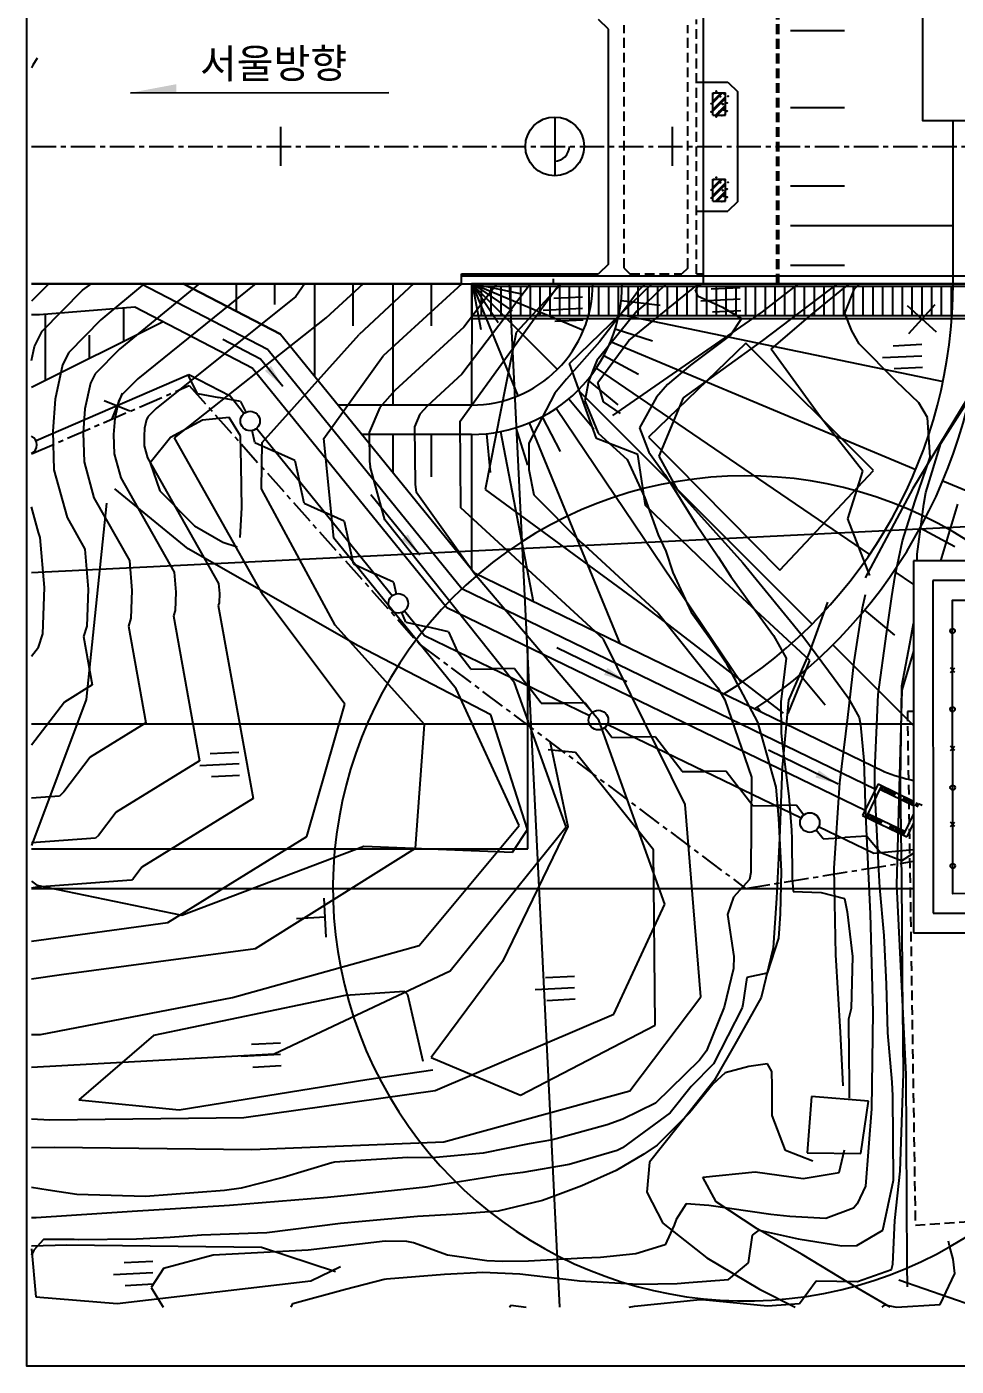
# Model space of a CAD drawing. Extents: x 47110 to 47479, y 244632 to 244785.
# Drawn here: x 47320.2 to 47367.6, y 244632 to 244700.4 of the extents above; entities that cross this region are included whole.
import ezdxf

# ---------------------------------------------------------------- set-up
doc = ezdxf.new("R2010")
doc.units = 0
doc.header["$MEASUREMENT"] = 0
for name, pattern in [('A-CENTR01', [2, 1.25, -0.25, 0.25, -0.25]), ('CENTER', [2, 1.25, -0.25, 0.25, -0.25]), ('DASHED', [0.75, 0.5, -0.25]), ('PM$0$CONTINUOUS', [0]), ('WYBR$0$CONTINUOUS', [0]), ('WYBR$0$DASHED', [0.75, 0.5, -0.25]), ('WYBR$0$HIDDEN', [0.375, 0.25, -0.125])]:
    doc.linetypes.add(name, pattern=pattern)
for name, color, linetype in [('TT-BASE', 253, 'CONTINUOUS'), ('TT-CNTL', 1, 'A-CENTR01'), ('TX-LINE', 2, 'CONTINUOUS'), ('TZ-TEXT', 6, 'CONTINUOUS')]:
    doc.layers.add(name, color=color, linetype=linetype)
doc.layers.add('TX-PAPR', color=2, linetype='CONTINUOUS', plot=False)
doc.styles.add('굴림', font='GulimChe.ttf')

msp = doc.modelspace()

# ---------------------------------------------------------------- hatches: boundary and pattern name
at = {"layer": 'TT-BASE', "linetype": 'ByBlock'}
msp.add_hatch(color=256, dxfattribs=at).paths.add_polyline_path([(47327.795, 244697.473), (47325.455, 244697.034), (47327.795, 244697.036)])

# ---------------------------------------------------------------- linework, layer by layer
at = {"layer": 'TT-BASE', "linetype": 'WYBR$0$CONTINUOUS'}
for p, q in [((47354.712, 244687.282), (47354.712, 244701.282)), ((47349.862, 244688.282), (47349.862, 244700.282)), ((47356.462, 244691.482), (47356.462, 244697.082)), ((47342.362, 244687.282), (47342.362, 244687.782))]:
    msp.add_line(p, q, dxfattribs=at)
at = {"layer": 'TT-BASE', "linetype": 'WYBR$0$DASHED'}
for p, q in [((47358.462, 244687.282), (47358.462, 244701.282)), ((47358.562, 244687.282), (47358.562, 244701.282)), ((47354.362, 244687.782), (47354.362, 244700.782)), ((47350.662, 244688.082), (47350.662, 244700.482)), ((47353.912, 244688.082), (47353.912, 244700.482)), ((47350.662, 244688.082), (47350.962, 244687.782)), ((47350.962, 244687.782), (47353.612, 244687.782)), ((47353.912, 244688.082), (47353.612, 244687.782))]:
    msp.add_line(p, q, dxfattribs=at)
at = {"layer": 'TT-BASE', "linetype": 'Continuous'}
for p, q in [((47367.462, 244687.337), (47367.462, 244701.296)), ((47367.462, 244687.337), (47367.462, 244701.296)), ((47361.915, 244700.204), (47359.162, 244700.204)), ((47361.915, 244700.204), (47359.162, 244700.204)), ((47320.684, 244698.803), (47320.461, 244698.449)), ((47320.461, 244698.449), (47320.4, 244698.3)), ((47347.119, 244695.796), (47347.119, 244692.796)), ((47361.915, 244696.269), (47359.162, 244696.269)), ((47361.915, 244696.269), (47359.162, 244696.269)), ((47333.115, 244695.3), (47333.115, 244693.3)), ((47353.115, 244695.3), (47353.115, 244693.3)), ((47361.915, 244692.269), (47359.162, 244692.269)), ((47361.915, 244692.269), (47359.162, 244692.269)), ((47367.462, 244690.236), (47359.162, 244690.236)), ((47367.462, 244690.236), (47359.162, 244690.236)), ((47361.915, 244688.204), (47359.162, 244688.204)), ((47361.915, 244688.204), (47359.162, 244688.204)), ((47320.4, 244687.296), (47325.952, 244687.296)), ((47321.242, 244687.244), (47320.4, 244686.388)), ((47320.945, 244684.851), (47323.004, 244686.944)), ((47321.26, 244687.296), (47321.242, 244687.244)), ((47323.004, 244686.944), (47323.469, 244687.296)), ((47326.168, 244687.296), (47323.942, 244685.436)), ((47328.982, 244687.296), (47324.881, 244683.929)), ((47331.844, 244687.296), (47325.819, 244682.422)), ((47325.952, 244687.296), (47342.362, 244687.296)), ((47332.474, 244683.904), (47325.952, 244687.296)), ((47328.119, 244687.296), (47333.119, 244684.696)), ((47333.119, 244684.696), (47328.119, 244687.296)), ((47330.862, 244685.87), (47330.862, 244687.296)), ((47332.829, 244686.212), (47332.829, 244687.296)), ((47334.354, 244687.296), (47333.897, 244686.621)), ((47334.862, 244682.549), (47334.862, 244687.296)), ((47335.439, 244685.532), (47337.353, 244687.296)), ((47336.829, 244685.126), (47336.829, 244687.296)), ((47339.921, 244687.296), (47337.136, 244684.68)), ((47342.366, 244687.282), (47338.357, 244683.59)), ((47338.862, 244681.082), (47338.862, 244687.296)), ((47340.829, 244685.126), (47340.829, 244687.296)), ((47342.281, 244680.259), (47347.37, 244687.282)), ((47345.879, 244687.282), (47342.376, 244682.66)), ((47344.153, 244687.282), (47342.471, 244685.063)), ((47342.862, 244687.296), (47347.253, 244682.905)), ((47342.88, 244687.288), (47342.862, 244681.082)), ((47342.862, 244687.282), (47342.862, 244685.482)), ((47342.862, 244687.282), (47342.862, 244685.482)), ((47379.862, 244687.282), (47342.862, 244687.282)), ((47379.862, 244687.132), (47342.862, 244687.132)), ((47342.88, 244687.288), (47345.239, 244681.556)), ((47342.899, 244687.288), (47343.352, 244684.938)), ((47342.899, 244687.288), (47344.938, 244685.898)), ((47342.899, 244687.288), (47345.508, 244686.746)), ((47342.899, 244687.288), (47344.237, 244685.304)), ((47342.899, 244687.288), (47348.588, 244684.905)), ((47343.362, 244687.132), (47343.362, 244685.632)), ((47343.862, 244687.132), (47343.862, 244685.632)), ((47344.362, 244687.132), (47344.362, 244685.632)), ((47344.862, 244687.132), (47344.862, 244685.632)), ((47347.441, 244687.282), (47345.147, 244684.797)), ((47345.362, 244687.132), (47345.362, 244685.632)), ((47345.862, 244687.132), (47345.862, 244685.632)), ((47346.362, 244687.132), (47346.362, 244685.632)), ((47346.862, 244687.132), (47346.862, 244685.632)), ((47347.362, 244687.132), (47347.362, 244685.632)), ((47347.862, 244687.132), (47347.862, 244685.632)), ((47347.87, 244683.208), (47352.075, 244687.282)), ((47348.362, 244687.132), (47348.362, 244685.632)), ((47348.862, 244687.132), (47348.862, 244685.632)), ((47349.362, 244687.132), (47349.362, 244685.632)), ((47349.862, 244687.132), (47349.862, 244685.632)), ((47350.362, 244687.132), (47350.362, 244685.632)), ((47350.862, 244687.132), (47350.862, 244685.632)), ((47350.896, 244684.384), (47354.464, 244687.282)), ((47351.4, 244686.928), (47350.908, 244686.259)), ((47351.362, 244687.132), (47351.362, 244685.632)), ((47351.738, 244687.282), (47351.4, 244686.928)), ((47352.812, 244687.282), (47351.715, 244686.216)), ((47351.862, 244687.132), (47351.862, 244685.632)), ((47352.362, 244687.132), (47352.362, 244685.632)), ((47352.862, 244687.132), (47352.862, 244685.632)), ((47353.362, 244687.132), (47353.362, 244685.632)), ((47353.862, 244687.132), (47353.862, 244685.632)), ((47354.499, 244687.194), (47354.288, 244686.971)), ((47354.288, 244686.971), (47354.403, 244686.663)), ((47354.362, 244687.132), (47354.362, 244685.632)), ((47354.593, 244687.282), (47354.499, 244687.194)), ((47354.862, 244687.132), (47354.862, 244685.632)), ((47355.362, 244687.132), (47355.362, 244685.632)), ((47355.862, 244687.132), (47355.862, 244685.632)), ((47356.362, 244687.132), (47356.362, 244685.632)), ((47356.862, 244687.132), (47356.862, 244685.632)), ((47357.362, 244687.132), (47357.362, 244685.632)), ((47359.548, 244687.282), (47357.708, 244685.843)), ((47361.546, 244687.282), (47357.727, 244684.385)), ((47357.862, 244687.132), (47357.862, 244685.632)), ((47358.362, 244687.132), (47358.362, 244685.632)), ((47358.862, 244687.132), (47358.862, 244685.632)), ((47359.362, 244687.132), (47359.362, 244685.632)), ((47359.862, 244687.132), (47359.862, 244685.632)), ((47360.212, 244685.694), (47362.148, 244687.282)), ((47360.362, 244687.132), (47360.362, 244685.632)), ((47360.862, 244687.132), (47360.862, 244685.632)), ((47361.362, 244687.132), (47361.362, 244685.632)), ((47361.862, 244687.132), (47361.862, 244685.632)), ((47361.928, 244685.777), (47362.426, 244687.016)), ((47362.362, 244687.132), (47362.362, 244685.632)), ((47362.426, 244687.016), (47362.685, 244687.282)), ((47362.862, 244687.132), (47362.862, 244685.632)), ((47363.362, 244687.132), (47363.362, 244685.632)), ((47363.862, 244687.132), (47363.862, 244685.632)), ((47364.362, 244687.132), (47364.362, 244685.632)), ((47364.862, 244687.132), (47364.862, 244685.632)), ((47365.362, 244687.132), (47365.362, 244685.632)), ((47365.862, 244687.132), (47365.862, 244685.632)), ((47366.362, 244687.132), (47366.362, 244685.632)), ((47366.862, 244687.132), (47366.862, 244685.632)), ((47367.362, 244687.132), (47367.362, 244685.632)), ((47333.897, 244686.621), (47326.757, 244680.915)), ((47350.908, 244686.259), (47349.407, 244684.309)), ((47350.513, 244686.419), (47352.501, 244686.192)), ((47354.403, 244686.663), (47355.695, 244686.082)), ((47320.805, 244685.696), (47320.4, 244685.696)), ((47325.678, 244686.086), (47320.805, 244685.696)), ((47321.117, 244682.334), (47321.117, 244685.696)), ((47325.117, 244684.331), (47325.117, 244686.041)), ((47331.699, 244682.955), (47325.678, 244686.086)), ((47379.862, 244685.632), (47342.862, 244685.632)), ((47351.318, 244685.874), (47349.274, 244683.352)), ((47357.708, 244685.843), (47350.075, 244680.542)), ((47350.404, 244685.728), (47366.95, 244682.289)), ((47351.715, 244686.216), (47351.318, 244685.874)), ((47355.695, 244686.082), (47356.654, 244685.51)), ((47358.177, 244683.93), (47360.212, 244685.694)), ((47362.296, 244684.869), (47361.928, 244685.777)), ((47327.124, 244685.334), (47320.401, 244681.976)), ((47320.556, 244684.069), (47320.945, 244684.851)), ((47323.942, 244685.436), (47322.296, 244683.762)), ((47327.695, 244679.408), (47335.439, 244685.532)), ((47342.471, 244685.063), (47338.958, 244681.827)), ((47379.862, 244685.482), (47342.862, 244685.482)), ((47350.206, 244684.969), (47352.113, 244684.364)), ((47356.654, 244685.51), (47356.096, 244684.661)), ((47362.675, 244684.206), (47362.296, 244684.869)), ((47370.542, 244685.301), (47365.402, 244676.818)), ((47323.354, 244683.451), (47323.354, 244684.655)), ((47332.17, 244679.167), (47337.136, 244684.68)), ((47333.119, 244684.696), (47343.016, 244672.507)), ((47345.147, 244684.797), (47343.557, 244676.769)), ((47349.407, 244684.309), (47347.726, 244682.398)), ((47349.313, 244682.241), (47350.896, 244684.384)), ((47349.971, 244684.325), (47365.558, 244677.794)), ((47356.883, 244684.249), (47351.91, 244679.448)), ((47357.727, 244684.385), (47353.682, 244681.444)), ((47356.096, 244684.661), (47354.052, 244683.125)), ((47363.401, 244677.745), (47356.883, 244684.249)), ((47364.575, 244682.29), (47362.675, 244684.206)), ((47320.401, 244683.367), (47320.556, 244684.069)), ((47322.296, 244683.762), (47321.985, 244683.136)), ((47324.881, 244683.929), (47323.646, 244682.673)), ((47332.474, 244683.904), (47342.38, 244671.704)), ((47335.321, 244679.381), (47338.357, 244683.59)), ((47349.634, 244683.617), (47351.39, 244682.66)), ((47360.686, 244680.464), (47358.177, 244683.93)), ((47321.985, 244683.136), (47321.597, 244681.391)), ((47331.699, 244682.955), (47341.616, 244670.74)), ((47349.247, 244679.376), (47347.87, 244683.208)), ((47349.274, 244683.352), (47348.84, 244682.283)), ((47349.238, 244682.965), (47363.199, 244673.441)), ((47354.052, 244683.125), (47352.883, 244682.126)), ((47323.413, 244682.204), (47323.121, 244680.895)), ((47323.646, 244682.673), (47323.413, 244682.204)), ((47325.819, 244682.422), (47324.996, 244681.585)), ((47342.376, 244682.66), (47340.619, 244681.043)), ((47347.726, 244682.398), (47347.123, 244681.683)), ((47348.84, 244682.283), (47348.649, 244681.29)), ((47348.797, 244682.377), (47350.334, 244681.097)), ((47349.617, 244681.245), (47349.313, 244682.241)), ((47352.883, 244682.126), (47352.324, 244681.493)), ((47365.718, 244681.199), (47364.575, 244682.29)), ((47324.996, 244681.585), (47324.84, 244681.272)), ((47338.958, 244681.827), (47338.184, 244680.964)), ((47347.123, 244681.683), (47345.789, 244679.128)), ((47348.314, 244681.844), (47360.264, 244669.894)), ((47352.324, 244681.493), (47351.449, 244679.925)), ((47353.682, 244681.444), (47352.441, 244678.475)), ((47321.597, 244681.391), (47321.482, 244679.756)), ((47323.121, 244680.895), (47323.036, 244679.67)), ((47324.84, 244681.272), (47324.647, 244680.4)), ((47326.757, 244680.915), (47326.346, 244680.496)), ((47342.862, 244681.082), (47336.053, 244681.082)), ((47338.184, 244680.964), (47337.641, 244679.673)), ((47340.619, 244681.043), (47340.233, 244680.612)), ((47347.194, 244680.916), (47356.64, 244666.903)), ((47347.832, 244681.401), (47349.116, 244679.867)), ((47348.649, 244681.29), (47349.335, 244679.646)), ((47350.479, 244680.654), (47349.617, 244681.245)), ((47366.151, 244680.441), (47365.718, 244681.199)), ((47366.839, 244679.12), (47368.157, 244681.18)), ((47324.647, 244680.4), (47324.589, 244679.582)), ((47326.268, 244680.34), (47326.171, 244679.904)), ((47326.346, 244680.496), (47326.268, 244680.34)), ((47329.121, 244680.316), (47327.495, 244679.423)), ((47330.486, 244680.445), (47329.121, 244680.316)), ((47331.065, 244679.511), (47330.486, 244680.445)), ((47340.233, 244680.612), (47339.961, 244679.965)), ((47342.331, 244675.84), (47342.281, 244680.259)), ((47345.81, 244680.169), (47350.447, 244668.904)), ((47346.472, 244680.481), (47347.402, 244678.71)), ((47362.862, 244677.707), (47360.686, 244680.464)), ((47366.299, 244678.414), (47366.151, 244680.441)), ((47321.482, 244679.756), (47321.543, 244677.773)), ((47323.036, 244679.67), (47323.081, 244678.182)), ((47324.589, 244679.582), (47324.62, 244678.59)), ((47326.171, 244679.904), (47326.142, 244679.495)), ((47326.142, 244679.495), (47326.157, 244678.999)), ((47327.495, 244679.423), (47326.461, 244678.132)), ((47332.23, 244671.38), (47327.695, 244679.408)), ((47331.105, 244677.99), (47331.065, 244679.511)), ((47335.844, 244674.282), (47335.321, 244679.381)), ((47342.862, 244679.582), (47337.271, 244679.582)), ((47337.641, 244679.673), (47337.657, 244678.2)), ((47338.862, 244677.623), (47338.862, 244679.582)), ((47339.961, 244679.965), (47339.994, 244677.02)), ((47340.829, 244677.412), (47340.829, 244679.582)), ((47342.862, 244679.582), (47342.862, 244672.696)), ((47343.633, 244679.621), (47343.824, 244677.63)), ((47344.354, 244679.728), (47346.025, 244671.048)), ((47345.138, 244679.926), (47345.72, 244678.013)), ((47351.361, 244678.556), (47349.247, 244679.376)), ((47349.335, 244679.646), (47350.813, 244678.31)), ((47351.449, 244679.925), (47351.922, 244678.67)), ((47351.91, 244679.448), (47358.618, 244672.642)), ((47326.157, 244678.999), (47326.323, 244678.389)), ((47332.134, 244676.81), (47332.17, 244679.167)), ((47345.789, 244679.128), (47345.791, 244677.796)), ((47366.076, 244676.62), (47366.839, 244679.12)), ((47323.081, 244678.182), (47323.58, 244676.35)), ((47324.62, 244678.59), (47324.952, 244677.369)), ((47326.323, 244678.389), (47329.951, 244671.966)), ((47326.461, 244678.132), (47326.941, 244676.705)), ((47337.657, 244678.2), (47337.684, 244677.938)), ((47350.813, 244678.31), (47351.716, 244676.349)), ((47351.748, 244675.955), (47351.361, 244678.556)), ((47351.922, 244678.67), (47352.749, 244677.538)), ((47352.441, 244678.475), (47353.392, 244676.729)), ((47365.519, 244676.196), (47366.299, 244678.414)), ((47321.543, 244677.773), (47322.209, 244675.331)), ((47324.952, 244677.369), (47327.673, 244672.553)), ((47331.131, 244675.825), (47331.105, 244677.99)), ((47338.446, 244675.22), (47337.684, 244677.938)), ((47345.791, 244677.796), (47346.058, 244676.496)), ((47352.749, 244677.538), (47353.143, 244676.904)), ((47358.618, 244672.642), (47363.401, 244677.745)), ((47362.082, 244675.273), (47362.862, 244677.707)), ((47328.404, 244673.743), (47324.654, 244676.805)), ((47326.941, 244676.705), (47328.72, 244674.915)), ((47335.906, 244669.841), (47332.134, 244676.81)), ((47339.994, 244677.02), (47340.033, 244676.639)), ((47343.017, 244672.461), (47340.033, 244676.639)), ((47343.557, 244676.769), (47351.593, 244670.883)), ((47353.143, 244676.904), (47354.325, 244675.012)), ((47353.392, 244676.729), (47356.723, 244673.024)), ((47365.402, 244676.818), (47362.974, 244672.258)), ((47366.942, 244677.214), (47376.696, 244673.126)), ((47324.223, 244676.079), (47323.179, 244666.045)), ((47323.58, 244676.35), (47325.394, 244673.139)), ((47346.058, 244676.496), (47348.476, 244674.069)), ((47351.716, 244676.349), (47352.405, 244674.453)), ((47355.808, 244672.049), (47351.748, 244675.955)), ((47364.884, 244674.149), (47365.519, 244676.196)), ((47365.624, 244673.465), (47365.962, 244676.013)), ((47365.962, 244676.013), (47366.076, 244676.62)), ((47367.682, 244676.016), (47366.817, 244673.122)), ((47320.751, 244674.574), (47320.401, 244675.883)), ((47322.209, 244675.331), (47323.116, 244673.725)), ((47331.059, 244674.323), (47331.131, 244675.825)), ((47349.604, 244669.123), (47342.331, 244675.84)), ((47363.21, 244672.378), (47362.082, 244675.273)), ((47328.72, 244674.915), (47330.16, 244674.076)), ((47345.066, 244666.894), (47338.446, 244675.22)), ((47354.325, 244675.012), (47355.465, 244673.334)), ((47365.789, 244674.81), (47367.545, 244673.853)), ((47320.836, 244674.312), (47320.751, 244674.574)), ((47321.054, 244671.756), (47320.836, 244674.312)), ((47330.16, 244674.076), (47330.902, 244673.839)), ((47342.084, 244666.582), (47335.844, 244674.282)), ((47348.476, 244674.069), (47348.819, 244673.758)), ((47352.405, 244674.453), (47352.794, 244673.62)), ((47364.499, 244672.378), (47364.884, 244674.149)), ((47323.116, 244673.725), (47323.289, 244671.68)), ((47337.081, 244668.788), (47328.404, 244673.743)), ((47348.819, 244673.758), (47352.397, 244670.455)), ((47352.794, 244673.62), (47353.142, 244672.527)), ((47355.465, 244673.334), (47356.111, 244672.333)), ((47365.633, 244673.121), (47365.624, 244673.465)), ((47325.394, 244673.139), (47325.525, 244671.605)), ((47327.673, 244672.553), (47327.76, 244671.53)), ((47356.723, 244673.024), (47359.849, 244669.218)), ((47364.438, 244672.596), (47365.438, 244671.914)), ((47329.951, 244671.966), (47329.996, 244671.455)), ((47343.016, 244672.507), (47363.936, 244662.365)), ((47349.371, 244664.986), (47343.017, 244672.461)), ((47353.142, 244672.527), (47354.091, 244670.5)), ((47360.149, 244668.043), (47355.808, 244672.049)), ((47356.111, 244672.333), (47357.611, 244670.244)), ((47364.337, 244671.303), (47364.499, 244672.378)), ((47320.969, 244669.398), (47321.054, 244671.756)), ((47323.289, 244671.68), (47323.221, 244669.794)), ((47325.525, 244671.605), (47325.473, 244670.19)), ((47327.76, 244671.53), (47327.725, 244670.587)), ((47329.996, 244671.455), (47329.978, 244670.983)), ((47336.399, 244665.808), (47332.23, 244671.38)), ((47342.38, 244671.704), (47363.499, 244661.465)), ((47362.83, 244670.731), (47362.99, 244671.405)), ((47364.071, 244669.4), (47364.337, 244671.303)), ((47327.725, 244670.587), (47327.642, 244670.317)), ((47329.978, 244670.983), (47329.936, 244670.848)), ((47329.936, 244670.848), (47331.719, 244660.98)), ((47341.616, 244670.74), (47362.976, 244660.385)), ((47351.593, 244670.883), (47358.779, 244665.337)), ((47354.091, 244670.5), (47355.041, 244669.176)), ((47361.056, 244671.021), (47360.117, 244668.425)), ((47362.417, 244667.975), (47362.83, 244670.731)), ((47362.937, 244670.603), (47364.474, 244669.323)), ((47325.473, 244670.19), (47325.347, 244669.784)), ((47327.642, 244670.317), (47328.979, 244662.915)), ((47340.466, 244664.772), (47335.906, 244669.841)), ((47352.397, 244670.455), (47355.453, 244666.631)), ((47357.611, 244670.244), (47358.29, 244669.317)), ((47365.261, 244668.89), (47365.439, 244669.92)), ((47320.758, 244668.722), (47320.969, 244669.398)), ((47323.221, 244669.794), (47323.052, 244669.253)), ((47323.052, 244669.253), (47323.498, 244666.786)), ((47325.347, 244669.784), (47326.238, 244664.85)), ((47353.777, 244660.687), (47349.604, 244669.123)), ((47355.041, 244669.176), (47355.845, 244667.968)), ((47358.29, 244669.317), (47358.945, 244668.153)), ((47359.849, 244669.218), (47361.384, 244667.121)), ((47363.635, 244666.304), (47364.071, 244669.4)), ((47320.401, 244668.255), (47320.758, 244668.722)), ((47343.848, 244665.255), (47337.081, 244668.788)), ((47361.324, 244668.833), (47365.442, 244664.716)), ((47364.842, 244666.749), (47365.261, 244668.89)), ((47365.44, 244668.515), (47364.845, 244666.525)), ((47355.845, 244667.968), (47357.468, 244664.888)), ((47358.945, 244668.153), (47358.665, 244665.923)), ((47359.035, 244665.334), (47360.149, 244668.043)), ((47360.117, 244668.425), (47359.065, 244666.012)), ((47362.09, 244665.117), (47362.417, 244667.975)), ((47359.648, 244667.296), (47360.932, 244665.763)), ((47361.384, 244667.121), (47362.082, 244666.157)), ((47323.498, 244666.786), (47322.077, 244665.909)), ((47345.294, 244659.608), (47342.084, 244666.582)), ((47347.71, 244659.531), (47345.066, 244666.894)), ((47355.453, 244666.631), (47355.807, 244666.028)), ((47364.845, 244666.525), (47364.581, 244656.579)), ((47364.775, 244661.798), (47364.842, 244666.749)), ((47323.179, 244666.045), (47320.401, 244658.577)), ((47322.077, 244665.909), (47320.401, 244663.718)), ((47334.459, 244659.045), (47336.399, 244665.808)), ((47355.807, 244666.028), (47357.164, 244662.072)), ((47358.665, 244665.923), (47358.69, 244664.326)), ((47359.065, 244666.012), (47358.732, 244662.569)), ((47362.082, 244666.157), (47362.664, 244665.127)), ((47363.467, 244662.396), (47363.635, 244666.304)), ((47345.732, 244659.401), (47343.848, 244665.255)), ((47357.478, 244665.659), (47357.642, 244665.416)), ((47361.676, 244661.783), (47362.09, 244665.117)), ((47362.664, 244665.127), (47362.734, 244664.757)), ((47320.401, 244664.796), (47365.442, 244664.796)), ((47326.238, 244664.85), (47323.396, 244663.096)), ((47340.006, 244658.443), (47340.466, 244664.772)), ((47352.742, 244655.585), (47349.371, 244664.986)), ((47357.468, 244664.888), (47357.647, 244664.283)), ((47358.69, 244664.326), (47358.748, 244663.675)), ((47362.734, 244664.757), (47362.902, 244662.924)), ((47346.862, 244663.909), (47347.78, 244659.556)), ((47357.647, 244664.283), (47358.416, 244661.567)), ((47358.748, 244663.675), (47359.067, 244661.102)), ((47323.396, 244663.096), (47322.038, 244661.32)), ((47348.183, 244663.333), (47346.777, 244663.467)), ((47352.156, 244658.364), (47348.183, 244663.333)), ((47328.979, 244662.915), (47324.715, 244660.284)), ((47358.732, 244662.569), (47358.59, 244658.957)), ((47362.902, 244662.924), (47362.999, 244660.15)), ((47363.474, 244661.434), (47363.467, 244662.396)), ((47357.164, 244662.072), (47357.137, 244657.204)), ((47361.39, 244657.432), (47361.676, 244661.783)), ((47364.84, 244656.856), (47364.775, 244661.798)), ((47321.822, 244661.104), (47320.401, 244661.003)), ((47322.038, 244661.32), (47321.822, 244661.104)), ((47331.719, 244660.98), (47326.034, 244657.471)), ((47358.416, 244661.567), (47358.545, 244659.969)), ((47359.067, 244661.102), (47359.217, 244659.373)), ((47363.499, 244661.465), (47362.976, 244660.385)), ((47363.676, 244657.352), (47363.474, 244661.434)), ((47324.715, 244660.284), (47323.809, 244659.1)), ((47354.588, 244650.851), (47353.777, 244660.687)), ((47340.196, 244653.485), (47345.294, 244659.608)), ((47347.78, 244659.556), (47344.451, 244652.664)), ((47358.545, 244659.969), (47358.684, 244657.277)), ((47362.999, 244660.15), (47363.232, 244655.091)), ((47323.666, 244658.955), (47320.401, 244658.723)), ((47323.809, 244659.1), (47323.666, 244658.955)), ((47327.352, 244654.659), (47334.459, 244659.045)), ((47341.785, 244652.178), (47347.71, 244659.531)), ((47344.969, 244658.237), (47345.732, 244659.401)), ((47358.59, 244658.957), (47358.45, 244655.9)), ((47359.217, 244659.373), (47359.228, 244658.929)), ((47359.228, 244658.929), (47359.243, 244656.931)), ((47328.073, 244655.032), (47337.369, 244658.553)), ((47331.836, 244653.328), (47340.006, 244658.443)), ((47337.369, 244658.553), (47344.969, 244658.237)), ((47352.242, 244649.41), (47352.156, 244658.364)), ((47325.51, 244656.807), (47320.659, 244656.462)), ((47325.581, 244656.879), (47325.51, 244656.807)), ((47326.034, 244657.471), (47325.581, 244656.879)), ((47357.067, 244656.848), (47356.255, 244655.941)), ((47357.137, 244657.204), (47357.067, 244656.848)), ((47358.684, 244657.277), (47358.638, 244655.087)), ((47359.243, 244656.931), (47359.293, 244656.228)), ((47361.467, 244652.992), (47361.39, 244657.432)), ((47363.721, 244656.434), (47363.676, 244657.352)), ((47364.878, 244651.929), (47364.84, 244656.856)), ((47320.401, 244656.755), (47320.673, 244656.559)), ((47320.659, 244656.462), (47320.401, 244656.398)), ((47320.401, 244656.396), (47365.445, 244656.396)), ((47320.673, 244656.559), (47328.073, 244655.032)), ((47359.293, 244656.228), (47360.729, 244656.18)), ((47360.729, 244656.18), (47361.923, 244655.886)), ((47363.95, 244653.995), (47363.721, 244656.434)), ((47364.581, 244656.579), (47365.045, 244646.882)), ((47350.141, 244649.969), (47352.742, 244655.585)), ((47356.255, 244655.941), (47355.938, 244655.061)), ((47358.45, 244655.9), (47358.27, 244653.354)), ((47361.923, 244655.886), (47362.046, 244655.199)), ((47355.938, 244655.061), (47356.271, 244652.918)), ((47358.638, 244655.087), (47358.54, 244653.844)), ((47362.046, 244655.199), (47362.321, 244652.908)), ((47363.232, 244655.091), (47363.36, 244650.076)), ((47320.401, 244653.699), (47327.352, 244654.659)), ((47330.667, 244650.814), (47340.196, 244653.485)), ((47358.54, 244653.844), (47357.961, 244652.058)), ((47364.067, 244651.495), (47363.95, 244653.995)), ((47321.921, 244651.992), (47331.836, 244653.328)), ((47356.271, 244652.918), (47356.243, 244652.297)), ((47358.27, 244653.354), (47357.661, 244650.826)), ((47361.716, 244649.058), (47361.467, 244652.992)), ((47362.321, 244652.908), (47362.251, 244650.266)), ((47332.793, 244647.947), (47341.785, 244652.178)), ((47344.451, 244652.664), (47340.815, 244647.759)), ((47356.243, 244652.297), (47355.767, 244650.325)), ((47357.961, 244652.058), (47356.935, 244651.85)), ((47320.401, 244651.767), (47321.921, 244651.992)), ((47356.935, 244651.85), (47356.731, 244650.466)), ((47364.138, 244649.024), (47364.067, 244651.495)), ((47364.935, 244646.942), (47364.878, 244651.929)), ((47320.848, 244648.932), (47330.667, 244650.814)), ((47336.409, 244650.926), (47326.629, 244648.873)), ((47339.442, 244651.134), (47336.409, 244650.926)), ((47339.613, 244650.961), (47339.442, 244651.134)), ((47340.394, 244647.557), (47339.613, 244650.961)), ((47350.951, 244646.062), (47354.588, 244650.851)), ((47357.661, 244650.826), (47356.403, 244648.574)), ((47341.006, 244646.068), (47350.141, 244649.969)), ((47355.767, 244650.325), (47354.864, 244648.098)), ((47356.685, 244650.287), (47355.22, 244647.435)), ((47356.731, 244650.466), (47356.685, 244650.287)), ((47362.251, 244650.266), (47362.13, 244649.71)), ((47363.36, 244650.076), (47363.289, 244645.132)), ((47345.37, 244645.831), (47352.242, 244649.41)), ((47362.13, 244649.71), (47362.145, 244647.764)), ((47320.401, 244648.926), (47320.848, 244648.932)), ((47326.629, 244648.873), (47322.809, 244645.587)), ((47361.845, 244646.314), (47361.716, 244649.058)), ((47364.356, 244646.495), (47364.138, 244649.024)), ((47320.401, 244647.256), (47332.793, 244647.947)), ((47354.864, 244648.098), (47354.517, 244647.621)), ((47356.403, 244648.574), (47355.266, 244646.575)), ((47340.815, 244647.759), (47345.37, 244645.831)), ((47354.517, 244647.621), (47352.265, 244645.419)), ((47355.22, 244647.435), (47354.093, 244646.269)), ((47357.026, 244647.302), (47355.815, 244646.967)), ((47357.986, 244647.436), (47357.026, 244647.302)), ((47358.208, 244647.04), (47357.986, 244647.436)), ((47362.145, 244647.764), (47362.162, 244646.566)), ((47327.939, 244645.075), (47337.529, 244646.635)), ((47337.529, 244646.635), (47340.898, 244647.118)), ((47355.266, 244646.575), (47353.356, 244644.163)), ((47355.815, 244646.967), (47355.19, 244646.396)), ((47358.228, 244646.286), (47358.208, 244647.04)), ((47362.162, 244646.566), (47362.162, 244645.678)), ((47364.762, 244641.955), (47364.935, 244646.942)), ((47365.045, 244646.882), (47365.096, 244637.183)), ((47331.237, 244644.688), (47341.006, 244646.068)), ((47341.451, 244643.442), (47350.951, 244646.062)), ((47354.093, 244646.269), (47353.022, 244644.929)), ((47355.19, 244646.396), (47354.004, 244644.929)), ((47358.225, 244644.798), (47358.228, 244646.286)), ((47364.395, 244645.801), (47364.356, 244646.495)), ((47322.809, 244645.587), (47327.939, 244645.075)), ((47352.265, 244645.419), (47350.599, 244644.611)), ((47360.241, 244645.769), (47360.007, 244642.882)), ((47363.142, 244645.524), (47360.241, 244645.769)), ((47362.745, 244642.857), (47363.142, 244645.524)), ((47364.421, 244641.495), (47364.395, 244645.801)), ((47320.401, 244644.615), (47321.332, 244644.569)), ((47321.332, 244644.569), (47331.237, 244644.688)), ((47350.599, 244644.611), (47349.802, 244644.319)), ((47353.022, 244644.929), (47350.579, 244643.143)), ((47354.004, 244644.929), (47352.345, 244643.283)), ((47358.904, 244643.006), (47358.225, 244644.798)), ((47363.289, 244645.132), (47362.999, 244641.179)), ((47349.802, 244644.319), (47346.997, 244643.544)), ((47353.356, 244644.163), (47351.963, 244642.414)), ((47320.401, 244643.157), (47321.545, 244643.184)), ((47321.545, 244643.184), (47331.645, 244643.063)), ((47331.645, 244643.063), (47341.451, 244643.442)), ((47345.815, 244643.345), (47343.466, 244642.873)), ((47346.997, 244643.544), (47345.815, 244643.345)), ((47350.579, 244643.143), (47350.3, 244643.004)), ((47352.345, 244643.283), (47351.668, 244642.81)), ((47339.62, 244642.656), (47335.864, 244642.406)), ((47340.863, 244642.627), (47339.62, 244642.656)), ((47343.466, 244642.873), (47340.863, 244642.627)), ((47350.3, 244643.004), (47347.849, 244642.29)), ((47351.668, 244642.81), (47350.255, 244641.987)), ((47360.299, 244642.457), (47358.904, 244643.006)), ((47360.007, 244642.882), (47362.745, 244642.857)), ((47361.642, 244641.888), (47361.922, 244643.045)), ((47335.73, 244642.376), (47333.25, 244641.628)), ((47335.864, 244642.406), (47335.73, 244642.376)), ((47344.375, 244641.751), (47340.976, 244641.195)), ((47345.484, 244641.886), (47344.375, 244641.751)), ((47347.849, 244642.29), (47345.484, 244641.886)), ((47350.255, 244641.987), (47348.507, 244641.197)), ((47351.963, 244642.414), (47351.826, 244640.881)), ((47354.682, 244641.651), (47357.351, 244641.913)), ((47357.351, 244641.913), (47359.81, 244641.569)), ((47359.81, 244641.569), (47361.642, 244641.888)), ((47364.488, 244639.429), (47364.762, 244641.955)), ((47321.24, 244640.98), (47320.401, 244641.117)), ((47331.108, 244641.074), (47330.251, 244640.97)), ((47333.25, 244641.628), (47331.108, 244641.074)), ((47340.518, 244641.141), (47336.88, 244640.745)), ((47340.976, 244641.195), (47340.518, 244641.141)), ((47348.507, 244641.197), (47347.142, 244640.691)), ((47355.36, 244640.384), (47354.682, 244641.651)), ((47362.999, 244641.179), (47362.559, 244640.274)), ((47363.869, 244638.937), (47364.421, 244641.495)), ((47322.706, 244640.764), (47321.24, 244640.98)), ((47326.214, 244640.648), (47322.706, 244640.764)), ((47330.251, 244640.97), (47326.214, 244640.648)), ((47335.506, 244640.6), (47330.508, 244640.194)), ((47336.88, 244640.745), (47335.506, 244640.6)), ((47346.5, 244640.457), (47344.226, 244639.899)), ((47347.142, 244640.691), (47346.5, 244640.457)), ((47351.826, 244640.881), (47352.647, 244639.297)), ((47357.458, 244639.01), (47355.36, 244640.384)), ((47325.538, 244639.889), (47320.628, 244639.564)), ((47330.508, 244640.194), (47325.538, 244639.889)), ((47342.17, 244639.748), (47340.114, 244639.642)), ((47344.226, 244639.899), (47342.17, 244639.748)), ((47353.839, 244640.283), (47353.318, 244639.484)), ((47354.994, 244640.203), (47353.839, 244640.283)), ((47358.156, 244639.742), (47354.994, 244640.203)), ((47359.127, 244639.631), (47358.156, 244639.742)), ((47362.371, 244640.057), (47360.97, 244639.535)), ((47362.559, 244640.274), (47362.371, 244640.057)), ((47320.628, 244639.564), (47320.401, 244639.565)), ((47336.181, 244639.279), (47332.411, 244638.806)), ((47337.275, 244639.382), (47336.181, 244639.279)), ((47340.114, 244639.642), (47337.275, 244639.382)), ((47352.647, 244639.297), (47354.884, 244637.517)), ((47353.224, 244639.195), (47352.763, 244638.185)), ((47353.318, 244639.484), (47353.224, 244639.195)), ((47359.761, 244637.688), (47357.458, 244639.01)), ((47360.97, 244639.535), (47359.127, 244639.631)), ((47364.387, 244637.194), (47364.488, 244639.429)), ((47321.013, 244638.46), (47320.506, 244637.915)), ((47322.574, 244638.454), (47321.013, 244638.46)), ((47322.78, 244638.448), (47322.574, 244638.454)), ((47325.755, 244638.473), (47322.78, 244638.448)), ((47327.485, 244638.57), (47325.755, 244638.473)), ((47329.083, 244638.678), (47327.485, 244638.57)), ((47332.411, 244638.806), (47329.083, 244638.678)), ((47338.46, 244638.379), (47334.528, 244637.917)), ((47339.57, 244638.358), (47338.46, 244638.379)), ((47339.91, 244638.295), (47339.57, 244638.358)), ((47357.01, 244637.269), (47357.222, 244638.678)), ((47357.222, 244638.678), (47357.564, 244638.93)), ((47357.564, 244638.93), (47359.55, 244638.497)), ((47359.55, 244638.497), (47361.78, 244638.134)), ((47362.542, 244638.155), (47363.869, 244638.937)), ((47367.283, 244638.129), (47367.236, 244638.38)), ((47322.196, 244638.172), (47320.401, 244638.111)), ((47320.401, 244637.975), (47320.61, 244635.538)), ((47320.506, 244637.915), (47320.401, 244637.656)), ((47332.15, 244638.052), (47322.196, 244638.172)), ((47329.676, 244637.651), (47327.143, 244636.977)), ((47334.528, 244637.917), (47329.676, 244637.651)), ((47335.916, 244636.811), (47332.15, 244638.052)), ((47341.647, 244637.664), (47339.91, 244638.295)), ((47343.654, 244637.362), (47341.647, 244637.664)), ((47351.265, 244637.723), (47349.453, 244637.539)), ((47352.763, 244638.185), (47351.265, 244637.723)), ((47362.616, 244635.959), (47359.761, 244637.688)), ((47361.78, 244638.134), (47362.542, 244638.155)), ((47367.466, 244637.449), (47367.283, 244638.129)), ((47327.143, 244636.977), (47326.508, 244636.014)), ((47334.66, 244636.345), (47336.17, 244637.085)), ((47344.454, 244637.339), (47343.654, 244637.362)), ((47345.786, 244637.358), (47344.454, 244637.339)), ((47348.566, 244637.5), (47345.786, 244637.358)), ((47349.453, 244637.539), (47348.566, 244637.5)), ((47354.884, 244637.517), (47357.574, 244635.924)), ((47355.988, 244636.424), (47357.01, 244637.269)), ((47364.315, 244636.927), (47364.387, 244637.194)), ((47365.096, 244637.183), (47365.112, 244636.043)), ((47367.56, 244636.725), (47367.466, 244637.449)), ((47324.778, 244635.197), (47334.66, 244636.345)), ((47336.437, 244635.917), (47338.415, 244636.426)), ((47338.415, 244636.426), (47338.52, 244636.445)), ((47338.52, 244636.445), (47341.492, 244636.681)), ((47341.492, 244636.681), (47343.445, 244636.791)), ((47343.445, 244636.791), (47345.339, 244636.703)), ((47345.339, 244636.703), (47348.271, 244636.368)), ((47348.271, 244636.368), (47348.39, 244636.35)), ((47348.39, 244636.35), (47351.395, 244636.18)), ((47353.969, 244636.261), (47355.988, 244636.424)), ((47359.625, 244635.191), (47360.476, 244636.343)), ((47360.476, 244636.343), (47362.578, 244636.322)), ((47362.578, 244636.322), (47364.315, 244636.927)), ((47364.692, 244636.397), (47368.52, 244635.068)), ((47366.804, 244635.146), (47367.56, 244636.725)), ((47326.508, 244636.014), (47327.126, 244635.007)), ((47333.742, 244635.197), (47336.437, 244635.917)), ((47351.395, 244636.18), (47353.378, 244636.211)), ((47353.378, 244636.211), (47353.969, 244636.261)), ((47357.574, 244635.924), (47359.403, 244635.008)), ((47364.247, 244635.008), (47362.616, 244635.959)), ((47320.61, 244635.538), (47324.778, 244635.197)), ((47333.662, 244635.008), (47333.742, 244635.197)), ((47344.814, 244635.008), (47344.879, 244635.1)), ((47344.879, 244635.1), (47345.655, 244635.008)), ((47350.922, 244635.008), (47351.198, 244635.062)), ((47351.198, 244635.062), (47354.554, 244635.4)), ((47354.554, 244635.4), (47354.673, 244635.4)), ((47354.673, 244635.4), (47357.983, 244635.066)), ((47357.983, 244635.066), (47359.625, 244635.191)), ((47363.84, 244635.008), (47363.977, 244635.124)), ((47363.977, 244635.124), (47364.578, 244635.003)), ((47364.578, 244635.003), (47366.804, 244635.146))]:
    msp.add_line(p, q, dxfattribs=at)
at = {"layer": 'TT-BASE'}
for p, q in [((47349.862, 244700.282), (47349.362, 244700.782)), ((47354.362, 244697.582), (47355.962, 244697.582)), ((47355.962, 244697.582), (47356.462, 244697.082)), ((47355.187, 244697.027), (47355.837, 244697.027)), ((47355.271, 244697.027), (47355.187, 244696.943)), ((47355.611, 244697.027), (47355.187, 244696.603)), ((47355.695, 244697.027), (47355.187, 244696.519)), ((47355.187, 244697.027), (47355.187, 244697.027)), ((47355.187, 244695.897), (47355.187, 244697.027)), ((47355.837, 244696.829), (47355.187, 244696.179)), ((47355.837, 244696.745), (47355.187, 244696.095)), ((47355.837, 244695.897), (47355.837, 244697.027)), ((47355.187, 244695.897), (47355.837, 244695.897)), ((47355.837, 244696.405), (47355.329, 244695.897)), ((47355.837, 244696.321), (47355.413, 244695.897)), ((47355.837, 244695.982), (47355.752, 244695.897)), ((47355.837, 244695.898), (47355.836, 244695.897)), ((47355.187, 244692.627), (47355.837, 244692.627)), ((47355.271, 244692.627), (47355.187, 244692.543)), ((47355.611, 244692.627), (47355.187, 244692.203)), ((47355.695, 244692.627), (47355.187, 244692.119)), ((47355.187, 244692.627), (47355.187, 244692.627)), ((47355.187, 244691.497), (47355.187, 244692.627)), ((47355.837, 244692.429), (47355.187, 244691.779)), ((47355.837, 244691.497), (47355.837, 244692.627)), ((47355.837, 244692.345), (47355.187, 244691.695)), ((47355.837, 244692.005), (47355.328, 244691.497)), ((47355.837, 244691.921), (47355.413, 244691.497)), ((47355.187, 244691.497), (47355.837, 244691.497)), ((47355.837, 244691.582), (47355.752, 244691.497)), ((47355.837, 244691.498), (47355.836, 244691.497)), ((47356.462, 244691.482), (47355.962, 244690.982)), ((47354.362, 244690.982), (47355.962, 244690.982)), ((47349.862, 244688.282), (47349.362, 244687.782)), ((47342.362, 244687.782), (47349.362, 244687.782)), ((47342.362, 244687.682), (47354.712, 244687.682)), ((47354.362, 244687.782), (47354.712, 244687.782)), ((47354.712, 244687.682), (47478.273, 244687.681)), ((47342.362, 244687.282), (47358.562, 244687.282)), ((47347.382, 244635.008), (47344.811, 244687.282)), ((47354.712, 244687.282), (47478.273, 244687.281)), ((47356.581, 244687.071), (47355.113, 244686.999)), ((47348.534, 244686.589), (47347.066, 244686.517)), ((47354.576, 244686.407), (47356.586, 244686.506)), ((47365.203, 244684.741), (47366.546, 244686.223)), ((47346.529, 244685.925), (47348.539, 244686.024)), ((47355.169, 244685.848), (47356.615, 244685.919)), ((47366.616, 244684.811), (47365.134, 244686.154)), ((47347.122, 244685.366), (47348.568, 244685.437)), ((47332.086, 244683.43), (47330.17, 244684.426)), ((47365.866, 244684.17), (47364.398, 244684.097)), ((47363.861, 244683.505), (47365.871, 244683.604)), ((47333.228, 244682.023), (47332.086, 244683.43)), ((47364.454, 244682.946), (47365.9, 244683.017)), ((47328.432, 244682.625), (47320.628, 244679.248)), ((47328.866, 244681.672), (47328.399, 244682.61)), ((47330.537, 244681.53), (47328.432, 244682.625)), ((47325.019, 244681.693), (47324.498, 244680.378)), ((47328.866, 244681.672), (47329.965, 244681.47)), ((47331.065, 244681.268), (47329.965, 244681.47)), ((47331.248, 244680.655), (47330.537, 244681.53)), ((47325.416, 244680.775), (47324.101, 244681.295)), ((47331.065, 244681.268), (47331.34, 244680.715)), ((47320.401, 244672.534), (47478.273, 244680.299)), ((47331.805, 244679.175), (47331.671, 244679.779)), ((47338.812, 244671.339), (47331.878, 244679.879)), ((47331.805, 244679.175), (47332.823, 244678.714)), ((47333.842, 244678.253), (47332.823, 244678.714)), ((47333.842, 244678.253), (47334.084, 244677.162)), ((47334.326, 244676.07), (47334.084, 244677.162)), ((47334.326, 244676.07), (47335.345, 244675.609)), ((47340.221, 244673.41), (47337.718, 244676.493)), ((47336.363, 244675.148), (47335.345, 244675.609)), ((47336.363, 244675.148), (47336.605, 244674.056)), ((47336.848, 244672.965), (47336.605, 244674.056)), ((47336.848, 244672.965), (47337.866, 244672.504)), ((47406.438, 244673.14), (47365.438, 244673.121)), ((47365.438, 244673.121), (47365.446, 244654.122)), ((47338.885, 244672.042), (47337.866, 244672.504)), ((47338.885, 244672.042), (47339.018, 244671.439)), ((47405.438, 244672.14), (47366.438, 244672.122)), ((47366.438, 244672.122), (47366.446, 244655.122)), ((47339.511, 244669.991), (47339.313, 244670.487)), ((47340.471, 244669.295), (47339.442, 244670.563)), ((47339.511, 244669.991), (47340.602, 244669.746)), ((47348.9, 244665.209), (47340.471, 244669.295)), ((47341.693, 244669.5), (47340.602, 244669.746)), ((47341.693, 244669.5), (47342.151, 244668.481)), ((47342.833, 244667.594), (47342.151, 244668.481)), ((47350.803, 244666.953), (47347.23, 244668.685)), ((47342.833, 244667.594), (47343.951, 244667.608)), ((47345.069, 244667.622), (47343.951, 244667.608)), ((47345.069, 244667.622), (47345.751, 244666.736)), ((47367.556, 244667.43), (47367.325, 244667.661)), ((47367.325, 244667.43), (47367.556, 244667.661)), ((47346.432, 244665.849), (47345.751, 244666.736)), ((47346.432, 244665.849), (47347.55, 244665.863)), ((47348.668, 244665.877), (47347.55, 244665.863)), ((47348.668, 244665.877), (47349.045, 244665.387)), ((47350.032, 244664.104), (47349.655, 244664.594)), ((47359.698, 244659.974), (47349.8, 244664.772)), ((47350.032, 244664.104), (47351.15, 244664.118)), ((47352.267, 244664.132), (47351.15, 244664.118)), ((47352.267, 244664.132), (47352.949, 244663.246)), ((47367.558, 244663.43), (47367.326, 244663.661)), ((47367.326, 244663.43), (47367.558, 244663.661)), ((47330.992, 244663.337), (47329.524, 244663.265)), ((47353.631, 244662.359), (47352.949, 244663.246)), ((47361.601, 244661.718), (47358.028, 244663.45)), ((47328.987, 244662.673), (47330.997, 244662.772)), ((47353.631, 244662.359), (47354.749, 244662.373)), ((47355.867, 244662.387), (47354.749, 244662.373)), ((47355.867, 244662.387), (47356.548, 244661.501)), ((47329.58, 244662.114), (47331.026, 244662.185)), ((47363.63, 244661.735), (47362.845, 244660.115)), ((47363.81, 244661.647), (47363.025, 244660.028)), ((47363.63, 244661.735), (47365.443, 244660.856)), ((47363.9, 244661.604), (47363.813, 244661.424)), ((47357.23, 244660.614), (47356.548, 244661.501)), ((47363.723, 244661.468), (47365.443, 244660.633)), ((47363.99, 244661.56), (47363.903, 244661.38)), ((47364.08, 244661.517), (47363.993, 244661.337)), ((47364.17, 244661.473), (47364.083, 244661.293)), ((47364.26, 244661.429), (47364.173, 244661.249)), ((47364.35, 244661.386), (47364.263, 244661.206)), ((47364.44, 244661.342), (47364.353, 244661.162)), ((47364.53, 244661.298), (47364.443, 244661.119)), ((47364.98, 244661.08), (47364.893, 244660.9)), ((47365.07, 244661.037), (47364.983, 244660.857)), ((47365.16, 244660.993), (47365.073, 244660.813)), ((47365.25, 244660.949), (47365.163, 244660.77)), ((47365.34, 244660.906), (47365.253, 244660.726)), ((47357.23, 244660.614), (47358.348, 244660.628)), ((47359.466, 244660.642), (47358.348, 244660.628)), ((47359.466, 244660.642), (47359.843, 244660.152)), ((47365.43, 244660.862), (47365.343, 244660.682)), ((47365.443, 244660.661), (47365.433, 244660.639)), ((47365.61, 244660.775), (47365.523, 244660.595)), ((47365.7, 244660.731), (47365.613, 244660.551)), ((47365.7, 244660.731), (47365.88, 244660.644)), ((47363.414, 244658.172), (47360.598, 244659.538)), ((47362.845, 244660.115), (47365.094, 244659.024)), ((47365.002, 244659.292), (47363.112, 244660.208)), ((47363.202, 244660.164), (47363.115, 244659.984)), ((47363.292, 244660.121), (47363.205, 244659.941)), ((47363.382, 244660.077), (47363.295, 244659.897)), ((47363.472, 244660.033), (47363.385, 244659.853)), ((47363.562, 244659.99), (47363.475, 244659.81)), ((47363.652, 244659.946), (47363.565, 244659.766)), ((47363.742, 244659.902), (47363.655, 244659.722)), ((47363.832, 244659.859), (47363.745, 244659.679)), ((47364.282, 244659.641), (47364.195, 244659.461)), ((47364.372, 244659.597), (47364.285, 244659.417)), ((47364.462, 244659.553), (47364.375, 244659.373)), ((47365.444, 244660.203), (47364.915, 244659.112)), ((47365.444, 244659.745), (47365.094, 244659.024)), ((47367.56, 244659.553), (47367.328, 244659.784)), ((47367.328, 244659.553), (47367.56, 244659.784)), ((47360.826, 244658.923), (47360.464, 244659.368)), ((47360.826, 244658.923), (47361.942, 244658.991)), ((47363.058, 244659.06), (47361.942, 244658.991)), ((47363.058, 244659.06), (47363.782, 244658.208)), ((47364.552, 244659.51), (47364.465, 244659.33)), ((47364.642, 244659.466), (47364.555, 244659.286)), ((47364.732, 244659.423), (47364.645, 244659.243)), ((47364.822, 244659.379), (47364.735, 244659.199)), ((47364.912, 244659.335), (47364.825, 244659.155)), ((47365.444, 244658.369), (47363.414, 244658.172)), ((47364.826, 244657.807), (47363.782, 244658.208)), ((47364.826, 244657.807), (47365.444, 244658.195)), ((47335.445, 244653.902), (47335.347, 244655.893)), ((47335.395, 244654.917), (47333.927, 244654.845)), ((47366.446, 244655.122), (47405.446, 244655.14)), ((47365.446, 244654.122), (47406.446, 244654.14)), ((47346.118, 244651.233), (47348.128, 244651.332)), ((47348.123, 244651.897), (47346.655, 244651.825)), ((47346.711, 244650.674), (47348.157, 244650.745)), ((47331.099, 244647.828), (47333.109, 244647.927)), ((47333.104, 244648.492), (47331.636, 244648.42)), ((47331.692, 244647.269), (47333.138, 244647.34)), ((47326.588, 244637.339), (47325.12, 244637.267)), ((47324.583, 244636.675), (47326.593, 244636.774)), ((47325.176, 244636.116), (47326.622, 244636.187))]:
    msp.add_line(p, q, dxfattribs=at)
at = {"layer": 'TT-BASE', "linetype": 'ByBlock'}
for p, q in [((47325.455, 244697.034), (47338.646, 244697.044)), ((47345.74, 244658.423), (47345.74, 244668.741)), ((47320.401, 244658.423), (47345.74, 244658.423))]:
    msp.add_line(p, q, dxfattribs=at)
at = {"layer": 'TT-BASE', "linetype": 'WYBR$0$HIDDEN'}
msp.add_line((47347.062, 244687.282), (47347.062, 244687.782), dxfattribs=at)
at = {"layer": 'TT-BASE', "linetype": 'PM$0$CONTINUOUS'}
for p, q in [((47320.4, 244687.282), (47335.028, 244687.282)), ((47335.028, 244687.282), (47393.897, 244687.282))]:
    msp.add_line(p, q, dxfattribs=at)
at = {"layer": 'TT-BASE', "linetype": 'CENTER'}
for p, q in [((47320.401, 244678.593), (47328.451, 244682.076)), ((47328.451, 244682.076), (47340.236, 244668.854)), ((47340.236, 244668.854), (47356.865, 244656.396)), ((47356.865, 244656.396), (47365.445, 244657.779))]:
    msp.add_line(p, q, dxfattribs=at)
at = {"layer": 'TT-BASE', "linetype": 'DASHED'}
for p, q in [((47365.441, 244665.434), (47365.13, 244665.432)), ((47365.13, 244665.432), (47365.536, 244639.2)), ((47365.536, 244639.2), (47372.28, 244639.62))]:
    msp.add_line(p, q, dxfattribs=at)
at = {"layer": 'TT-BASE', "flags": 128}
msp.add_lwpolyline([(47404.428, 244656.139), (47367.446, 244656.122), (47367.439, 244671.122), (47370.194, 244671.124)], dxfattribs=at)
at = {"layer": 'TT-BASE'}
for centre, radius in [((47355.117, 244696.474), 0.0126), ((47355.367, 244697.113), 0.0158), ((47355.527, 244696.489), 0.0126), ((47355.581, 244696.837), 0.0118), ((47355.784, 244696.971), 0.0118), ((47355.916, 244696.512), 0.0126), ((47355.971, 244696.859), 0.0118), ((47355.117, 244696.063), 0.0168), ((47355.367, 244695.811), 0.0158), ((47355.527, 244696.079), 0.0168), ((47355.653, 244695.87), 0.00789), ((47355.708, 244696.45), 0.0197), ((47355.746, 244696.162), 0.0197), ((47355.916, 244696.101), 0.0168), ((47355.367, 244692.713), 0.0158), ((47355.581, 244692.437), 0.0118), ((47355.784, 244692.571), 0.0118), ((47355.971, 244692.459), 0.0118), ((47355.117, 244692.074), 0.0126), ((47355.527, 244691.679), 0.0168), ((47355.527, 244692.089), 0.0126), ((47355.708, 244692.05), 0.0197), ((47355.746, 244691.762), 0.0197), ((47355.916, 244691.701), 0.0168), ((47355.916, 244692.112), 0.0126), ((47355.117, 244691.663), 0.0168), ((47355.653, 244691.47), 0.00789), ((47331.563, 244680.267), 0.5), ((47339.127, 244670.951), 0.5), ((47367.439, 244669.546), 0.12), ((47349.35, 244664.991), 0.5), ((47367.441, 244665.546), 0.12), ((47367.443, 244661.546), 0.12), ((47360.148, 244659.756), 0.5), ((47367.445, 244657.546), 0.12)]:
    msp.add_circle(centre, radius, dxfattribs=at)
at = {"layer": 'TT-BASE', "linetype": 'Continuous'}
msp.add_circle((47347.119, 244694.296), 1.5, dxfattribs=at)
for centre, radius, start, end in [((47347.119, 244694.296), 0.75, 270.00002, 315.00002), ((47347.119, 244694.296), 0.75, 315.00002, 0.00002), ((47342.862, 244687.282), 6.2, 270.00002, 0.12737), ((47342.862, 244687.282), 7.7, 270.00002, 0.10256), ((47342.862, 244687.282), 24.6, 301.60627, 0.12737), ((47342.862, 244687.282), 26.1, 303.68286, 0.12737), ((47367.725, 244672.094), 10.442, 248.71998, 257.37455)]:
    msp.add_arc(centre, radius, start, end, dxfattribs=at)
at = {"layer": 'TT-BASE'}
for centre, radius, start, end in [((47320.17, 244679.05), 0.5, 297.52303, 62.47938), ((47356.865, 244656.396), 21.073, 52.53972, 353.82001)]:
    msp.add_arc(centre, radius, start, end, dxfattribs=at)
for points in [[(47332.627, 244683.081), (47332.316, 244682.829), (47333.228, 244682.023)], [(47339.62, 244674.468), (47339.309, 244674.216), (47340.221, 244673.41)], [(47349.81, 244667.657), (47349.636, 244667.297), (47350.803, 244666.953)], [(47360.608, 244662.421), (47360.434, 244662.062), (47361.601, 244661.718)]]:
    msp.add_solid(points, dxfattribs=at)
at = {"layer": 'TT-CNTL'}
msp.add_lwpolyline([(47320.4, 244694.296), (47394.321, 244694.296), (47478.273, 244694.296)], dxfattribs=at)
at = {"layer": 'TX-PAPR'}
msp.add_lwpolyline([(47320.154, 244735.187), (47479.354, 244735.187), (47479.354, 244631.987), (47320.154, 244631.987)], close=True, dxfattribs=at)

# ---------------------------------------------------------------- texts
at = {"layer": 'TT-BASE', "style": '굴림'}
msp.add_text('서울방향', height=1.5, rotation=0.24143, dxfattribs=at).set_placement((47328.999, 244697.765))

# ---------------------------------------------------------------- next in the draw order: wipeouts: each hides what was drawn before it
msp.add_wipeout([(47365.925, 244713.03), (47365.925, 244695.603), (47386.631, 244695.603), (47386.631, 244713.03)]).dxf.layer = 'TX-LINE'

# ---------------------------------------------------------------- next in the draw order: linework, layer by layer
at = {"layer": 'TZ-TEXT'}
msp.add_lwpolyline([(47365.925, 244713.03), (47386.631, 244713.03), (47386.631, 244695.603), (47365.925, 244695.603)], close=True, dxfattribs=at)

doc.saveas('drawing.dxf')
